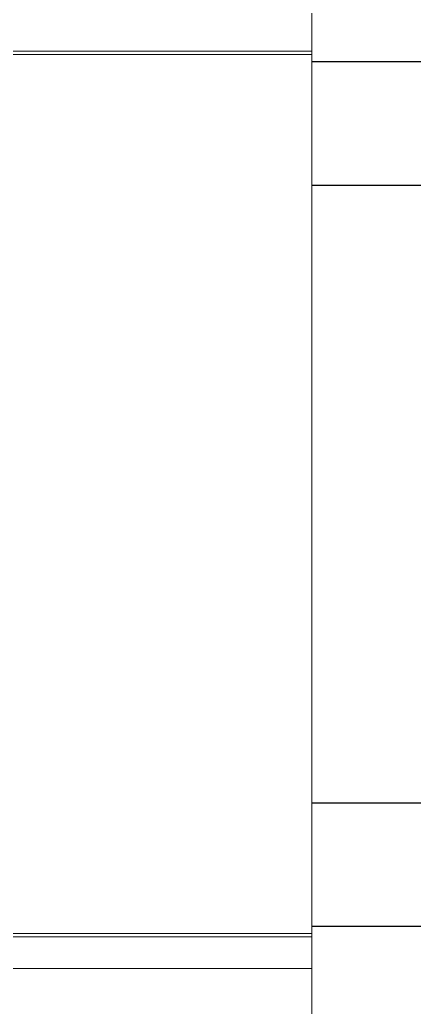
# Model space of a CAD drawing. Header units: millimetres. Extents: x 37984 to 70752, y 14140 to 37584.
# Drawn here: x 45980.61 to 45996.59, y 32603.62 to 32643.61 of the extents above; entities that cross this region are included whole.
import ezdxf

# ---------------------------------------------------------------- set-up
doc = ezdxf.new("R2010")
doc.units = ezdxf.units.MM
doc.set_wipeout_variables(frame=1)
doc.layers.add('000-PI-Oprema', color=30, linetype='Continuous', lineweight=5)
doc.layers.add('004-PI-DIN Šina', color=3, linetype='Continuous')

# ---------------------------------------------------------------- blocks, each defined once
blk = doc.blocks.new('*U1039')
at = {"layer": '004-PI-DIN Šina'}
blk.add_lwpolyline([(290, -17.5), (290, 17.5), (0, 17.5), (0, -17.5)], close=True, dxfattribs=at)
for points in [[(0, 12.5), (290, 12.5)], [(0, -12.5), (290, -12.5)]]:
    blk.add_lwpolyline(points, dxfattribs=at)
blk = doc.blocks.new('Socomec I-60')
blk.add_wipeout([(0, 44.75), (35.7, 44.75), (35.7, -44.75), (0, -44.75)]).dxf.layer = '000-PI-Oprema'
at = {"layer": '000-PI-Oprema'}
for p, q in [((35.7, -21.28), (35.7, 21.28)), ((0, 17.8), (35.7, 17.8)), ((21.75, 17.926), (35.7, 17.926)), ((0, -17.8), (35.7, -17.8)), ((23.45, -17.926), (35.7, -17.926)), ((0, -19.205), (35.7, -19.205))]:
    blk.add_line(p, q, dxfattribs=at)

msp = doc.modelspace()

# ---------------------------------------------------------------- block references
msp.add_blockref('*U1039', (45882.483, 32624.404))

# ---------------------------------------------------------------- next in the draw order: block references
at = {"layer": '000-PI-Oprema'}
msp.add_blockref('Socomec I-60', (45956.742, 32624.404), dxfattribs=at)

doc.saveas('drawing.dxf')
